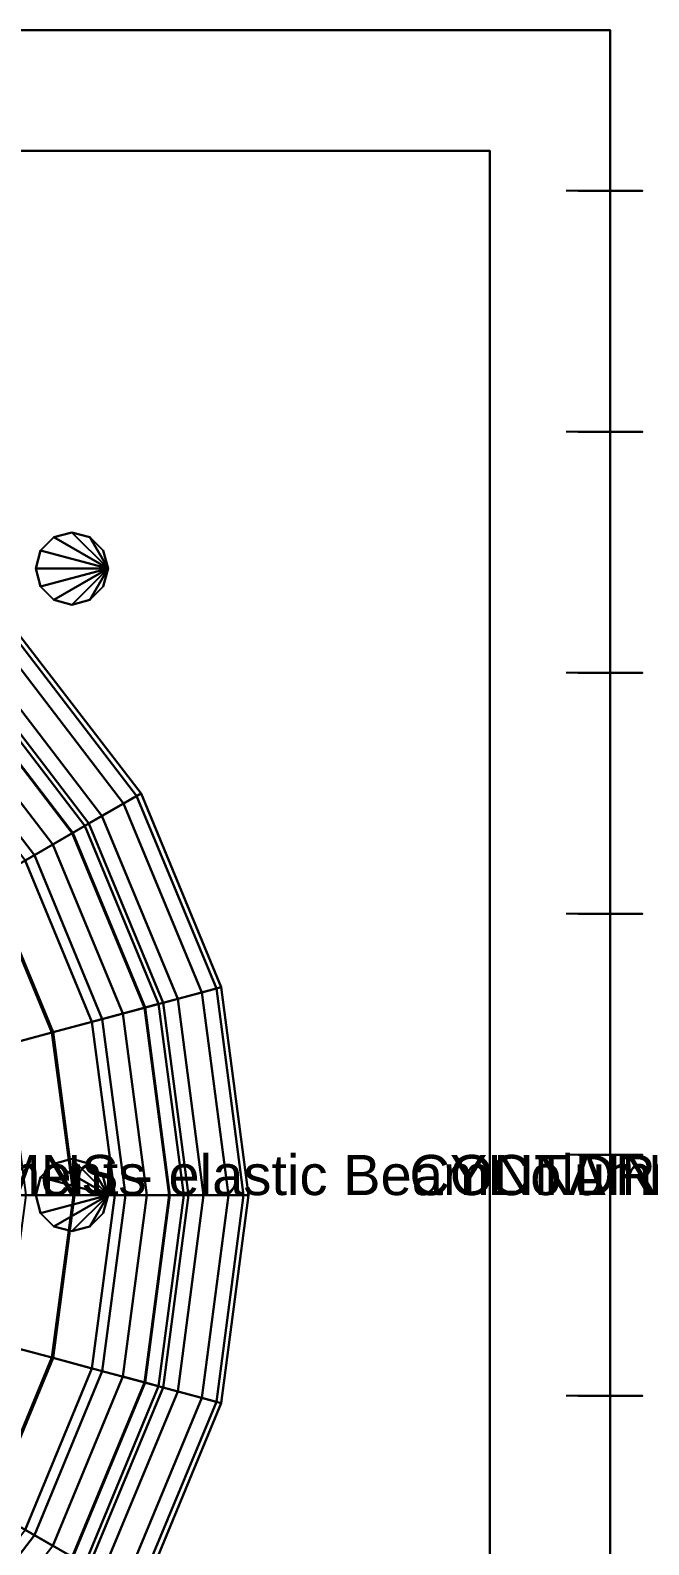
# Model space of a CAD drawing. Header units: millimetres. Extents: x 2970 to 3065.8, y 1733.2 to 1791.2.
# Drawn here: x 3017.47 to 3032.87, y 1753.51 to 1791.21 of the extents above; entities that cross this region are included whole.
import ezdxf

# ---------------------------------------------------------------- set-up
doc = ezdxf.new("R2010")
doc.units = ezdxf.units.MM
for name, color, linetype in [('BASE_SLAB', 252, 'Continuous'), ('COLUMNS', 1, 'Continuous'), ('CYL_WALL', 4, 'Continuous'), ('DOME', 5, 'Continuous'), ('LABELS', 7, 'Continuous'), ('RAFT', 253, 'Continuous'), ('SPRINGS', 3, 'Continuous'), ('SUPPORTS', 6, 'Continuous')]:
    doc.layers.add(name, color=color, linetype=linetype)
doc.styles.get("Standard").update_dxf_attribs({"font": 'arial.ttf'})

msp = doc.modelspace()

# ---------------------------------------------------------------- linework, layer by layer
at = {"layer": 'BASE_SLAB'}
for points in [[(2976.908, 1736.214, 7.78), (3028.908, 1736.214, 7.78), (3028.908, 1788.214, 7.78), (2976.908, 1788.214, 7.78)], [(2976.908, 1736.214, 9.28), (3028.908, 1736.214, 9.28), (3028.908, 1788.214, 9.28), (2976.908, 1788.214, 9.28)], [(3028.908, 1788.214, 7.78), (2976.908, 1788.214, 7.78), (2976.908, 1788.214, 9.28), (3028.908, 1788.214, 9.28)], [(3028.908, 1736.214, 7.78), (3028.908, 1788.214, 7.78), (3028.908, 1788.214, 9.28), (3028.908, 1736.214, 9.28)]]:
    msp.add_3dface(points, dxfattribs=at)
at = {"layer": 'COLUMNS'}
for points in [[(3018.058, 1778.594, 5.78), (3017.729, 1778.264, 5.78), (3017.729, 1778.264, 7.78), (3018.058, 1778.594, 7.78)], [(3019.408, 1777.814, 5.78), (3018.058, 1778.594, 5.78), (3017.729, 1778.264, 5.78)], [(3019.408, 1777.814, 7.78), (3018.058, 1778.594, 7.78), (3017.729, 1778.264, 7.78)], [(3018.508, 1778.714, 5.78), (3018.058, 1778.594, 5.78), (3018.058, 1778.594, 7.78), (3018.508, 1778.714, 7.78)], [(3019.408, 1777.814, 5.78), (3018.508, 1778.714, 5.78), (3018.058, 1778.594, 5.78)], [(3019.408, 1777.814, 7.78), (3018.508, 1778.714, 7.78), (3018.058, 1778.594, 7.78)], [(3018.958, 1778.594, 5.78), (3018.508, 1778.714, 5.78), (3018.508, 1778.714, 7.78), (3018.958, 1778.594, 7.78)], [(3019.408, 1777.814, 5.78), (3018.958, 1778.594, 5.78), (3018.508, 1778.714, 5.78)], [(3019.408, 1777.814, 7.78), (3018.958, 1778.594, 7.78), (3018.508, 1778.714, 7.78)], [(3019.288, 1778.264, 5.78), (3018.958, 1778.594, 5.78), (3018.958, 1778.594, 7.78), (3019.288, 1778.264, 7.78)], [(3019.408, 1777.814, 5.78), (3019.288, 1778.264, 5.78), (3018.958, 1778.594, 5.78)], [(3019.408, 1777.814, 7.78), (3019.288, 1778.264, 7.78), (3018.958, 1778.594, 7.78)], [(3017.729, 1778.264, 5.78), (3017.608, 1777.814, 5.78), (3017.608, 1777.814, 7.78), (3017.729, 1778.264, 7.78)], [(3019.408, 1777.814, 5.78), (3017.729, 1778.264, 5.78), (3017.608, 1777.814, 5.78)], [(3019.408, 1777.814, 7.78), (3017.729, 1778.264, 7.78), (3017.608, 1777.814, 7.78)], [(3019.408, 1777.814, 5.78), (3019.288, 1778.264, 5.78), (3019.288, 1778.264, 7.78), (3019.408, 1777.814, 7.78)], [(3017.608, 1777.814, 5.78), (3017.729, 1777.364, 5.78), (3017.729, 1777.364, 7.78), (3017.608, 1777.814, 7.78)], [(3019.408, 1777.814, 5.78), (3017.608, 1777.814, 5.78), (3017.729, 1777.364, 5.78)], [(3019.408, 1777.814, 7.78), (3017.608, 1777.814, 7.78), (3017.729, 1777.364, 7.78)], [(3019.408, 1777.814, 5.78), (3017.729, 1777.364, 5.78), (3018.058, 1777.035, 5.78)], [(3019.408, 1777.814, 7.78), (3017.729, 1777.364, 7.78), (3018.058, 1777.035, 7.78)], [(3019.408, 1777.814, 5.78), (3018.058, 1777.035, 5.78), (3018.508, 1776.914, 5.78)], [(3019.408, 1777.814, 7.78), (3018.058, 1777.035, 7.78), (3018.508, 1776.914, 7.78)], [(3019.408, 1777.814, 5.78), (3018.508, 1776.914, 5.78), (3018.958, 1777.035, 5.78)], [(3019.408, 1777.814, 7.78), (3018.508, 1776.914, 7.78), (3018.958, 1777.035, 7.78)], [(3019.408, 1777.814, 5.78), (3018.958, 1777.035, 5.78), (3019.288, 1777.364, 5.78)], [(3019.408, 1777.814, 7.78), (3018.958, 1777.035, 7.78), (3019.288, 1777.364, 7.78)], [(3019.288, 1777.364, 5.78), (3019.408, 1777.814, 5.78), (3019.408, 1777.814, 7.78), (3019.288, 1777.364, 7.78)], [(3017.729, 1777.364, 5.78), (3018.058, 1777.035, 5.78), (3018.058, 1777.035, 7.78), (3017.729, 1777.364, 7.78)], [(3018.058, 1777.035, 5.78), (3018.508, 1776.914, 5.78), (3018.508, 1776.914, 7.78), (3018.058, 1777.035, 7.78)], [(3018.508, 1776.914, 5.78), (3018.958, 1777.035, 5.78), (3018.958, 1777.035, 7.78), (3018.508, 1776.914, 7.78)], [(3018.958, 1777.035, 5.78), (3019.288, 1777.364, 5.78), (3019.288, 1777.364, 7.78), (3018.958, 1777.035, 7.78)], [(3018.508, 1763.114, 5.78), (3018.058, 1762.994, 5.78), (3018.058, 1762.994, 7.78), (3018.508, 1763.114, 7.78)], [(3019.408, 1762.214, 5.78), (3018.508, 1763.114, 5.78), (3018.058, 1762.994, 5.78)], [(3019.408, 1762.214, 7.78), (3018.508, 1763.114, 7.78), (3018.058, 1762.994, 7.78)], [(3018.958, 1762.994, 5.78), (3018.508, 1763.114, 5.78), (3018.508, 1763.114, 7.78), (3018.958, 1762.994, 7.78)], [(3019.408, 1762.214, 5.78), (3018.958, 1762.994, 5.78), (3018.508, 1763.114, 5.78)], [(3019.408, 1762.214, 7.78), (3018.958, 1762.994, 7.78), (3018.508, 1763.114, 7.78)], [(3018.058, 1762.994, 5.78), (3017.729, 1762.664, 5.78), (3017.729, 1762.664, 7.78), (3018.058, 1762.994, 7.78)], [(3019.408, 1762.214, 5.78), (3018.058, 1762.994, 5.78), (3017.729, 1762.664, 5.78)], [(3019.408, 1762.214, 7.78), (3018.058, 1762.994, 7.78), (3017.729, 1762.664, 7.78)], [(3019.288, 1762.664, 5.78), (3018.958, 1762.994, 5.78), (3018.958, 1762.994, 7.78), (3019.288, 1762.664, 7.78)], [(3019.408, 1762.214, 5.78), (3019.288, 1762.664, 5.78), (3018.958, 1762.994, 5.78)], [(3019.408, 1762.214, 7.78), (3019.288, 1762.664, 7.78), (3018.958, 1762.994, 7.78)], [(3017.729, 1762.664, 5.78), (3017.608, 1762.214, 5.78), (3017.608, 1762.214, 7.78), (3017.729, 1762.664, 7.78)], [(3019.408, 1762.214, 5.78), (3017.729, 1762.664, 5.78), (3017.608, 1762.214, 5.78)], [(3019.408, 1762.214, 7.78), (3017.729, 1762.664, 7.78), (3017.608, 1762.214, 7.78)], [(3019.408, 1762.214, 5.78), (3019.288, 1762.664, 5.78), (3019.288, 1762.664, 7.78), (3019.408, 1762.214, 7.78)], [(3017.608, 1762.214, 5.78), (3017.729, 1761.764, 5.78), (3017.729, 1761.764, 7.78), (3017.608, 1762.214, 7.78)], [(3019.408, 1762.214, 5.78), (3017.608, 1762.214, 5.78), (3017.729, 1761.764, 5.78)], [(3019.408, 1762.214, 7.78), (3017.608, 1762.214, 7.78), (3017.729, 1761.764, 7.78)], [(3019.408, 1762.214, 5.78), (3017.729, 1761.764, 5.78), (3018.058, 1761.435, 5.78)], [(3019.408, 1762.214, 7.78), (3017.729, 1761.764, 7.78), (3018.058, 1761.435, 7.78)], [(3019.408, 1762.214, 5.78), (3018.058, 1761.435, 5.78), (3018.508, 1761.314, 5.78)], [(3019.408, 1762.214, 7.78), (3018.058, 1761.435, 7.78), (3018.508, 1761.314, 7.78)], [(3019.408, 1762.214, 5.78), (3018.508, 1761.314, 5.78), (3018.958, 1761.435, 5.78)], [(3019.408, 1762.214, 7.78), (3018.508, 1761.314, 7.78), (3018.958, 1761.435, 7.78)], [(3019.408, 1762.214, 5.78), (3018.958, 1761.435, 5.78), (3019.288, 1761.764, 5.78)], [(3019.408, 1762.214, 7.78), (3018.958, 1761.435, 7.78), (3019.288, 1761.764, 7.78)], [(3019.288, 1761.764, 5.78), (3019.408, 1762.214, 5.78), (3019.408, 1762.214, 7.78), (3019.288, 1761.764, 7.78)], [(3017.729, 1761.764, 5.78), (3018.058, 1761.435, 5.78), (3018.058, 1761.435, 7.78), (3017.729, 1761.764, 7.78)], [(3018.958, 1761.435, 5.78), (3019.288, 1761.764, 5.78), (3019.288, 1761.764, 7.78), (3018.958, 1761.435, 7.78)], [(3018.058, 1761.435, 5.78), (3018.508, 1761.314, 5.78), (3018.508, 1761.314, 7.78), (3018.058, 1761.435, 7.78)], [(3018.508, 1761.314, 5.78), (3018.958, 1761.435, 5.78), (3018.958, 1761.435, 7.78), (3018.508, 1761.314, 7.78)]]:
    msp.add_3dface(points, dxfattribs=at)
at = {"layer": 'CYL_WALL'}
for points in [[(3017.05, 1776.356, 8.88), (3020.229, 1772.214, 8.88), (3018.93, 1771.464, 8.88), (3015.99, 1775.296, 8.88)], [(3020.229, 1772.214, 27.28), (3017.05, 1776.356, 27.28), (3015.99, 1775.296, 27.28), (3018.93, 1771.464, 27.28)], [(3020.229, 1772.214, 8.88), (3017.05, 1776.356, 8.88), (3017.05, 1776.356, 27.28), (3020.229, 1772.214, 27.28)], [(3015.99, 1775.296, 8.88), (3018.93, 1771.464, 8.88), (3018.93, 1771.464, 27.28), (3015.99, 1775.296, 27.28)], [(3020.229, 1772.214, 8.88), (3022.227, 1767.391, 8.88), (3020.778, 1767.002, 8.88), (3018.93, 1771.464, 8.88)], [(3022.227, 1767.391, 27.28), (3020.229, 1772.214, 27.28), (3018.93, 1771.464, 27.28), (3020.778, 1767.002, 27.28)], [(3022.227, 1767.391, 8.88), (3020.229, 1772.214, 8.88), (3020.229, 1772.214, 27.28), (3022.227, 1767.391, 27.28)], [(3018.93, 1771.464, 8.88), (3020.778, 1767.002, 8.88), (3020.778, 1767.002, 27.28), (3018.93, 1771.464, 27.28)], [(3022.227, 1767.391, 8.88), (3022.908, 1762.214, 8.88), (3021.408, 1762.214, 8.88), (3020.778, 1767.002, 8.88)], [(3022.908, 1762.214, 27.28), (3022.227, 1767.391, 27.28), (3020.778, 1767.002, 27.28), (3021.408, 1762.214, 27.28)], [(3022.908, 1762.214, 8.88), (3022.227, 1767.391, 8.88), (3022.227, 1767.391, 27.28), (3022.908, 1762.214, 27.28)], [(3020.778, 1767.002, 8.88), (3021.408, 1762.214, 8.88), (3021.408, 1762.214, 27.28), (3020.778, 1767.002, 27.28)], [(3021.408, 1762.214, 8.88), (3020.778, 1757.426, 8.88), (3020.778, 1757.426, 27.28), (3021.408, 1762.214, 27.28)], [(3022.908, 1762.214, 8.88), (3022.227, 1757.038, 8.88), (3020.778, 1757.426, 8.88), (3021.408, 1762.214, 8.88)], [(3022.227, 1757.038, 27.28), (3022.908, 1762.214, 27.28), (3021.408, 1762.214, 27.28), (3020.778, 1757.426, 27.28)], [(3022.227, 1757.038, 8.88), (3022.908, 1762.214, 8.88), (3022.908, 1762.214, 27.28), (3022.227, 1757.038, 27.28)], [(3020.778, 1757.426, 8.88), (3018.93, 1752.964, 8.88), (3018.93, 1752.964, 27.28), (3020.778, 1757.426, 27.28)], [(3022.227, 1757.038, 8.88), (3020.229, 1752.214, 8.88), (3018.93, 1752.964, 8.88), (3020.778, 1757.426, 8.88)], [(3020.229, 1752.214, 27.28), (3022.227, 1757.038, 27.28), (3020.778, 1757.426, 27.28), (3018.93, 1752.964, 27.28)], [(3020.229, 1752.214, 8.88), (3022.227, 1757.038, 8.88), (3022.227, 1757.038, 27.28), (3020.229, 1752.214, 27.28)]]:
    msp.add_3dface(points, dxfattribs=at)
at = {"layer": 'DOME'}
for points in [[(3020.229, 1772.214, 26.88), (3017.05, 1776.356, 26.88), (3015.99, 1775.296, 26.88), (3018.93, 1771.464, 26.88)], [(3020.12, 1772.151, 29.119), (3016.962, 1776.267, 29.119), (3016.696, 1776.002, 31.33), (3019.795, 1771.964, 31.33)], [(3020.229, 1772.214, 26.88), (3017.05, 1776.356, 26.88), (3016.962, 1776.267, 29.119), (3020.12, 1772.151, 29.119)], [(3019.795, 1771.964, 31.33), (3016.696, 1776.002, 31.33), (3016.257, 1775.563, 33.486), (3019.257, 1771.653, 33.486)], [(3019.257, 1771.653, 33.486), (3016.257, 1775.563, 33.486), (3015.65, 1774.956, 35.558), (3018.514, 1771.224, 35.558)], [(3018.829, 1771.406, 28.951), (3018.528, 1771.232, 30.997), (3015.662, 1774.968, 30.997), (3015.908, 1775.213, 28.951)], [(3018.93, 1771.464, 26.88), (3018.829, 1771.406, 28.951), (3015.908, 1775.213, 28.951), (3015.99, 1775.296, 26.88)], [(3018.514, 1771.224, 35.558), (3015.65, 1774.956, 35.558), (3014.883, 1774.189, 37.521), (3017.574, 1770.681, 37.521)], [(3018.528, 1771.232, 30.997), (3018.031, 1770.945, 32.99), (3015.256, 1774.562, 32.99), (3015.662, 1774.968, 30.997)], [(3018.031, 1770.945, 32.99), (3017.343, 1770.548, 34.907), (3014.694, 1774, 34.907), (3015.256, 1774.562, 32.99)], [(3017.574, 1770.681, 37.521), (3014.883, 1774.189, 37.521), (3013.965, 1773.271, 39.35), (3016.45, 1770.033, 39.35)], [(3022.227, 1767.391, 26.88), (3020.229, 1772.214, 26.88), (3018.93, 1771.464, 26.88), (3020.778, 1767.002, 26.88)], [(3022.105, 1767.358, 29.119), (3020.12, 1772.151, 29.119), (3019.795, 1771.964, 31.33), (3021.743, 1767.261, 31.33)], [(3022.227, 1767.391, 26.88), (3020.229, 1772.214, 26.88), (3020.12, 1772.151, 29.119), (3022.105, 1767.358, 29.119)], [(3021.743, 1767.261, 31.33), (3019.795, 1771.964, 31.33), (3019.257, 1771.653, 33.486), (3021.143, 1767.1, 33.486)], [(3021.143, 1767.1, 33.486), (3019.257, 1771.653, 33.486), (3018.514, 1771.224, 35.558), (3020.314, 1766.878, 35.558)], [(3020.666, 1766.972, 28.951), (3020.33, 1766.882, 30.997), (3018.528, 1771.232, 30.997), (3018.829, 1771.406, 28.951)], [(3020.778, 1767.002, 26.88), (3020.666, 1766.972, 28.951), (3018.829, 1771.406, 28.951), (3018.93, 1771.464, 26.88)], [(3020.314, 1766.878, 35.558), (3018.514, 1771.224, 35.558), (3017.574, 1770.681, 37.521), (3019.266, 1766.597, 37.521)], [(3020.33, 1766.882, 30.997), (3019.775, 1766.734, 32.99), (3018.031, 1770.945, 32.99), (3018.528, 1771.232, 30.997)], [(3019.266, 1766.597, 37.521), (3017.574, 1770.681, 37.521), (3016.45, 1770.033, 39.35), (3018.012, 1766.261, 39.35)], [(3019.775, 1766.734, 32.99), (3019.008, 1766.528, 34.907), (3017.343, 1770.548, 34.907), (3018.031, 1770.945, 32.99)], [(3019.008, 1766.528, 34.907), (3018.039, 1766.268, 36.723), (3016.474, 1770.046, 36.723), (3017.343, 1770.548, 34.907)], [(3018.012, 1766.261, 39.35), (3016.45, 1770.033, 39.35), (3015.156, 1769.285, 41.022), (3016.569, 1765.874, 41.022)], [(3018.039, 1766.268, 36.723), (3016.879, 1765.958, 38.415), (3015.434, 1769.446, 38.415), (3016.474, 1770.046, 36.723)], [(3022.908, 1762.214, 26.88), (3022.227, 1767.391, 26.88), (3020.778, 1767.002, 26.88), (3021.408, 1762.214, 26.88)], [(3022.407, 1762.214, 31.33), (3021.743, 1767.261, 31.33), (3021.143, 1767.1, 33.486), (3021.786, 1762.214, 33.486)], [(3022.783, 1762.214, 29.119), (3022.105, 1767.358, 29.119), (3021.743, 1767.261, 31.33), (3022.407, 1762.214, 31.33)], [(3022.908, 1762.214, 26.88), (3022.227, 1767.391, 26.88), (3022.105, 1767.358, 29.119), (3022.783, 1762.214, 29.119)], [(3020.928, 1762.214, 35.558), (3020.314, 1766.878, 35.558), (3019.266, 1766.597, 37.521), (3019.843, 1762.214, 37.521)], [(3020.945, 1762.214, 30.997), (3020.37, 1762.214, 32.99), (3019.775, 1766.734, 32.99), (3020.33, 1766.882, 30.997)], [(3021.786, 1762.214, 33.486), (3021.143, 1767.1, 33.486), (3020.314, 1766.878, 35.558), (3020.928, 1762.214, 35.558)], [(3021.292, 1762.214, 28.951), (3020.945, 1762.214, 30.997), (3020.33, 1766.882, 30.997), (3020.666, 1766.972, 28.951)], [(3021.408, 1762.214, 26.88), (3021.292, 1762.214, 28.951), (3020.666, 1766.972, 28.951), (3020.778, 1767.002, 26.88)], [(3019.843, 1762.214, 37.521), (3019.266, 1766.597, 37.521), (3018.012, 1766.261, 39.35), (3018.545, 1762.214, 39.35)], [(3019.576, 1762.214, 34.907), (3018.573, 1762.214, 36.723), (3018.039, 1766.268, 36.723), (3019.008, 1766.528, 34.907)], [(3020.37, 1762.214, 32.99), (3019.576, 1762.214, 34.907), (3019.008, 1766.528, 34.907), (3019.775, 1766.734, 32.99)], [(3018.545, 1762.214, 39.35), (3018.012, 1766.261, 39.35), (3016.569, 1765.874, 41.022), (3017.05, 1762.214, 41.022)], [(3018.573, 1762.214, 36.723), (3017.372, 1762.214, 38.415), (3016.879, 1765.958, 38.415), (3018.039, 1766.268, 36.723)], [(3018.012, 1758.167, 39.35), (3018.545, 1762.214, 39.35), (3017.05, 1762.214, 41.022), (3016.569, 1758.554, 41.022)], [(3018.039, 1758.16, 36.723), (3016.879, 1758.471, 38.415), (3017.372, 1762.214, 38.415), (3018.573, 1762.214, 36.723)], [(3019.266, 1757.831, 37.521), (3019.843, 1762.214, 37.521), (3018.545, 1762.214, 39.35), (3018.012, 1758.167, 39.35)], [(3019.008, 1757.9, 34.907), (3018.039, 1758.16, 36.723), (3018.573, 1762.214, 36.723), (3019.576, 1762.214, 34.907)], [(3019.775, 1757.695, 32.99), (3019.008, 1757.9, 34.907), (3019.576, 1762.214, 34.907), (3020.37, 1762.214, 32.99)], [(3020.314, 1757.55, 35.558), (3020.928, 1762.214, 35.558), (3019.843, 1762.214, 37.521), (3019.266, 1757.831, 37.521)], [(3020.33, 1757.546, 30.997), (3019.775, 1757.695, 32.99), (3020.37, 1762.214, 32.99), (3020.945, 1762.214, 30.997)], [(3021.143, 1757.328, 33.486), (3021.786, 1762.214, 33.486), (3020.928, 1762.214, 35.558), (3020.314, 1757.55, 35.558)], [(3020.666, 1757.456, 28.951), (3020.33, 1757.546, 30.997), (3020.945, 1762.214, 30.997), (3021.292, 1762.214, 28.951)], [(3020.778, 1757.426, 26.88), (3020.666, 1757.456, 28.951), (3021.292, 1762.214, 28.951), (3021.408, 1762.214, 26.88)], [(3022.227, 1757.038, 26.88), (3022.908, 1762.214, 26.88), (3021.408, 1762.214, 26.88), (3020.778, 1757.426, 26.88)], [(3021.743, 1757.168, 31.33), (3022.407, 1762.214, 31.33), (3021.786, 1762.214, 33.486), (3021.143, 1757.328, 33.486)], [(3022.105, 1757.07, 29.119), (3022.783, 1762.214, 29.119), (3022.407, 1762.214, 31.33), (3021.743, 1757.168, 31.33)], [(3022.227, 1757.038, 26.88), (3022.908, 1762.214, 26.88), (3022.783, 1762.214, 29.119), (3022.105, 1757.07, 29.119)], [(3016.45, 1754.396, 39.35), (3018.012, 1758.167, 39.35), (3016.569, 1758.554, 41.022), (3015.156, 1755.143, 41.022)], [(3016.474, 1754.382, 36.723), (3015.434, 1754.982, 38.415), (3016.879, 1758.471, 38.415), (3018.039, 1758.16, 36.723)], [(3017.574, 1753.747, 37.521), (3019.266, 1757.831, 37.521), (3018.012, 1758.167, 39.35), (3016.45, 1754.396, 39.35)], [(3017.343, 1753.88, 34.907), (3016.474, 1754.382, 36.723), (3018.039, 1758.16, 36.723), (3019.008, 1757.9, 34.907)], [(3018.031, 1753.483, 32.99), (3017.343, 1753.88, 34.907), (3019.008, 1757.9, 34.907), (3019.775, 1757.695, 32.99)], [(3018.514, 1753.205, 35.558), (3020.314, 1757.55, 35.558), (3019.266, 1757.831, 37.521), (3017.574, 1753.747, 37.521)], [(3018.528, 1753.196, 30.997), (3018.031, 1753.483, 32.99), (3019.775, 1757.695, 32.99), (3020.33, 1757.546, 30.997)], [(3019.257, 1752.775, 33.486), (3021.143, 1757.328, 33.486), (3020.314, 1757.55, 35.558), (3018.514, 1753.205, 35.558)], [(3018.829, 1753.022, 28.951), (3018.528, 1753.196, 30.997), (3020.33, 1757.546, 30.997), (3020.666, 1757.456, 28.951)], [(3018.93, 1752.964, 26.88), (3018.829, 1753.022, 28.951), (3020.666, 1757.456, 28.951), (3020.778, 1757.426, 26.88)], [(3020.229, 1752.214, 26.88), (3022.227, 1757.038, 26.88), (3020.778, 1757.426, 26.88), (3018.93, 1752.964, 26.88)], [(3019.795, 1752.465, 31.33), (3021.743, 1757.168, 31.33), (3021.143, 1757.328, 33.486), (3019.257, 1752.775, 33.486)], [(3020.12, 1752.277, 29.119), (3022.105, 1757.07, 29.119), (3021.743, 1757.168, 31.33), (3019.795, 1752.465, 31.33)], [(3020.229, 1752.214, 26.88), (3022.227, 1757.038, 26.88), (3022.105, 1757.07, 29.119), (3020.12, 1752.277, 29.119)], [(3014.883, 1750.24, 37.521), (3017.574, 1753.747, 37.521), (3016.45, 1754.396, 39.35), (3013.965, 1751.157, 39.35)], [(3015.256, 1749.867, 32.99), (3014.694, 1750.428, 34.907), (3017.343, 1753.88, 34.907), (3018.031, 1753.483, 32.99)], [(3015.65, 1749.473, 35.558), (3018.514, 1753.205, 35.558), (3017.574, 1753.747, 37.521), (3014.883, 1750.24, 37.521)]]:
    msp.add_3dface(points, dxfattribs=at)
at = {"layer": 'RAFT'}
for points in [[(2973.908, 1733.214, 3.78), (3031.908, 1733.214, 3.78), (3031.908, 1791.214, 3.78), (2973.908, 1791.214, 3.78)], [(2973.908, 1733.214, 5.78), (3031.908, 1733.214, 5.78), (3031.908, 1791.214, 5.78), (2973.908, 1791.214, 5.78)], [(3031.908, 1791.214, 3.78), (2973.908, 1791.214, 3.78), (2973.908, 1791.214, 5.78), (3031.908, 1791.214, 5.78)], [(3031.908, 1733.214, 3.78), (3031.908, 1791.214, 3.78), (3031.908, 1791.214, 5.78), (3031.908, 1733.214, 5.78)]]:
    msp.add_3dface(points, dxfattribs=at)
at = {"layer": 'SPRINGS'}
for points in [[(3021.908, 1791.214, 3.78), (3021.558, 1791.214, 3.572), (3022.258, 1791.214, 3.363), (3021.558, 1791.214, 3.155), (3022.258, 1791.214, 2.947), (3021.558, 1791.214, 2.738), (3022.258, 1791.214, 2.53), (3021.558, 1791.214, 2.322), (3022.258, 1791.214, 2.113), (3021.558, 1791.214, 1.905), (3022.258, 1791.214, 1.697), (3021.558, 1791.214, 1.488), (3021.908, 1791.214, 1.28)], [(3027.908, 1791.214, 3.78), (3027.558, 1791.214, 3.572), (3028.258, 1791.214, 3.363), (3027.558, 1791.214, 3.155), (3028.258, 1791.214, 2.947), (3027.558, 1791.214, 2.738), (3028.258, 1791.214, 2.53), (3027.558, 1791.214, 2.322), (3028.258, 1791.214, 2.113), (3027.558, 1791.214, 1.905), (3028.258, 1791.214, 1.697), (3027.558, 1791.214, 1.488), (3027.908, 1791.214, 1.28)], [(3031.908, 1787.214, 3.78), (3031.558, 1787.214, 3.572), (3032.258, 1787.214, 3.363), (3031.558, 1787.214, 3.155), (3032.258, 1787.214, 2.947), (3031.558, 1787.214, 2.738), (3032.258, 1787.214, 2.53), (3031.558, 1787.214, 2.322), (3032.258, 1787.214, 2.113), (3031.558, 1787.214, 1.905), (3032.258, 1787.214, 1.697), (3031.558, 1787.214, 1.488), (3031.908, 1787.214, 1.28)], [(3031.908, 1781.214, 3.78), (3031.558, 1781.214, 3.572), (3032.258, 1781.214, 3.363), (3031.558, 1781.214, 3.155), (3032.258, 1781.214, 2.947), (3031.558, 1781.214, 2.738), (3032.258, 1781.214, 2.53), (3031.558, 1781.214, 2.322), (3032.258, 1781.214, 2.113), (3031.558, 1781.214, 1.905), (3032.258, 1781.214, 1.697), (3031.558, 1781.214, 1.488), (3031.908, 1781.214, 1.28)], [(3031.908, 1775.214, 3.78), (3031.558, 1775.214, 3.572), (3032.258, 1775.214, 3.363), (3031.558, 1775.214, 3.155), (3032.258, 1775.214, 2.947), (3031.558, 1775.214, 2.738), (3032.258, 1775.214, 2.53), (3031.558, 1775.214, 2.322), (3032.258, 1775.214, 2.113), (3031.558, 1775.214, 1.905), (3032.258, 1775.214, 1.697), (3031.558, 1775.214, 1.488), (3031.908, 1775.214, 1.28)], [(3031.908, 1769.214, 3.78), (3031.558, 1769.214, 3.572), (3032.258, 1769.214, 3.363), (3031.558, 1769.214, 3.155), (3032.258, 1769.214, 2.947), (3031.558, 1769.214, 2.738), (3032.258, 1769.214, 2.53), (3031.558, 1769.214, 2.322), (3032.258, 1769.214, 2.113), (3031.558, 1769.214, 1.905), (3032.258, 1769.214, 1.697), (3031.558, 1769.214, 1.488), (3031.908, 1769.214, 1.28)], [(3031.908, 1763.214, 3.78), (3031.558, 1763.214, 3.572), (3032.258, 1763.214, 3.363), (3031.558, 1763.214, 3.155), (3032.258, 1763.214, 2.947), (3031.558, 1763.214, 2.738), (3032.258, 1763.214, 2.53), (3031.558, 1763.214, 2.322), (3032.258, 1763.214, 2.113), (3031.558, 1763.214, 1.905), (3032.258, 1763.214, 1.697), (3031.558, 1763.214, 1.488), (3031.908, 1763.214, 1.28)], [(3031.908, 1757.214, 3.78), (3031.558, 1757.214, 3.572), (3032.258, 1757.214, 3.363), (3031.558, 1757.214, 3.155), (3032.258, 1757.214, 2.947), (3031.558, 1757.214, 2.738), (3032.258, 1757.214, 2.53), (3031.558, 1757.214, 2.322), (3032.258, 1757.214, 2.113), (3031.558, 1757.214, 1.905), (3032.258, 1757.214, 1.697), (3031.558, 1757.214, 1.488), (3031.908, 1757.214, 1.28)]]:
    msp.add_polyline3d(points, dxfattribs=at)
at = {"layer": 'SUPPORTS'}
for p, q in [((3021.108, 1791.214, 0.32), (3020.808, 1791.214)), ((3021.508, 1791.214, 0.32), (3021.208, 1791.214)), ((3021.908, 1791.214, 0.32), (3021.608, 1791.214)), ((3022.308, 1791.214, 0.32), (3022.008, 1791.214)), ((3022.708, 1791.214, 0.32), (3022.408, 1791.214)), ((3027.108, 1791.214, 0.32), (3026.808, 1791.214)), ((3027.508, 1791.214, 0.32), (3027.208, 1791.214)), ((3027.908, 1791.214, 0.32), (3027.608, 1791.214)), ((3028.308, 1791.214, 0.32), (3028.008, 1791.214)), ((3028.708, 1791.214, 0.32), (3028.408, 1791.214)), ((3031.108, 1787.214, 0.32), (3030.808, 1787.214)), ((3031.508, 1787.214, 0.32), (3031.208, 1787.214)), ((3031.908, 1787.214, 0.32), (3031.608, 1787.214)), ((3032.308, 1787.214, 0.32), (3032.008, 1787.214)), ((3032.708, 1787.214, 0.32), (3032.408, 1787.214)), ((3031.108, 1781.214, 0.32), (3030.808, 1781.214)), ((3031.508, 1781.214, 0.32), (3031.208, 1781.214)), ((3031.908, 1781.214, 0.32), (3031.608, 1781.214)), ((3032.308, 1781.214, 0.32), (3032.008, 1781.214)), ((3032.708, 1781.214, 0.32), (3032.408, 1781.214)), ((3031.108, 1775.214, 0.32), (3030.808, 1775.214)), ((3031.508, 1775.214, 0.32), (3031.208, 1775.214)), ((3031.908, 1775.214, 0.32), (3031.608, 1775.214)), ((3032.308, 1775.214, 0.32), (3032.008, 1775.214)), ((3032.708, 1775.214, 0.32), (3032.408, 1775.214)), ((3031.108, 1769.214, 0.32), (3030.808, 1769.214)), ((3031.508, 1769.214, 0.32), (3031.208, 1769.214)), ((3031.908, 1769.214, 0.32), (3031.608, 1769.214)), ((3032.308, 1769.214, 0.32), (3032.008, 1769.214)), ((3032.708, 1769.214, 0.32), (3032.408, 1769.214)), ((3031.108, 1763.214, 0.32), (3030.808, 1763.214)), ((3031.508, 1763.214, 0.32), (3031.208, 1763.214)), ((3031.908, 1763.214, 0.32), (3031.608, 1763.214)), ((3032.308, 1763.214, 0.32), (3032.008, 1763.214)), ((3032.708, 1763.214, 0.32), (3032.408, 1763.214)), ((3031.108, 1757.214, 0.32), (3030.808, 1757.214)), ((3031.508, 1757.214, 0.32), (3031.208, 1757.214)), ((3031.908, 1757.214, 0.32), (3031.608, 1757.214)), ((3032.308, 1757.214, 0.32), (3032.008, 1757.214)), ((3032.708, 1757.214, 0.32), (3032.408, 1757.214))]:
    msp.add_line(p, q, dxfattribs=at)
for points in [[(3021.108, 1791.214, 1.28), (3022.708, 1791.214, 1.28), (3021.908, 1791.214, 0.32)], [(3027.108, 1791.214, 1.28), (3028.708, 1791.214, 1.28), (3027.908, 1791.214, 0.32)], [(3031.108, 1787.214, 1.28), (3032.708, 1787.214, 1.28), (3031.908, 1787.214, 0.32)], [(3031.108, 1781.214, 1.28), (3032.708, 1781.214, 1.28), (3031.908, 1781.214, 0.32)], [(3031.108, 1775.214, 1.28), (3032.708, 1775.214, 1.28), (3031.908, 1775.214, 0.32)], [(3031.108, 1769.214, 1.28), (3032.708, 1769.214, 1.28), (3031.908, 1769.214, 0.32)], [(3031.108, 1763.214, 1.28), (3032.708, 1763.214, 1.28), (3031.908, 1763.214, 0.32)], [(3031.108, 1757.214, 1.28), (3032.708, 1757.214, 1.28), (3031.908, 1757.214, 0.32)]]:
    msp.add_3dface(points, dxfattribs=at)

# ---------------------------------------------------------------- texts
at = {"layer": 'LABELS'}
for s, p in [('SOIL-FOUNDATION INTERFACE SPRINGS - 1D nonlinear zero-length elements', (2969.908, 1762.214, 1.28)), ('CONNECTION COLUMNS - elastic BeamColumn elements', (3002.908, 1762.214, 6.78)), ('CONTAINMENT DOME - 3D elastic shell elements', (3026.908, 1762.214, 37.28)), ('CYLINDRICAL WALL - 3D elastic shell elements', (3026.908, 1762.214, 18.28))]:
    msp.add_text(s, height=1, dxfattribs=at).set_placement(p)

doc.saveas('drawing.dxf')
